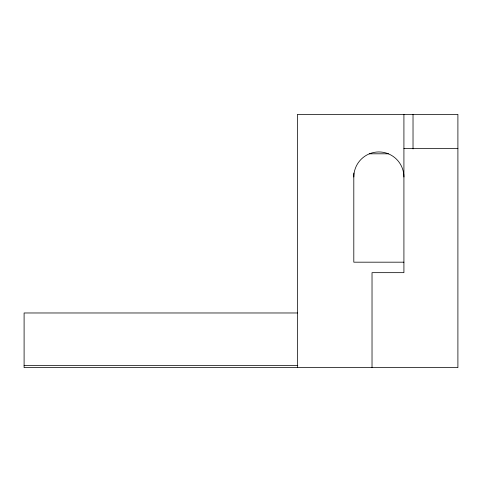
<?xml version="1.0" encoding="UTF-8"?>
<svg xmlns="http://www.w3.org/2000/svg" width="482" height="482" viewBox="0 0 482 482"><rect width="100%" height="100%" fill="white"/><g stroke="black" fill="none" stroke-linecap="round" stroke-linejoin="round"><path stroke-width="0.72" d="M403.916 148.528L457.9 148.528M369.272 153.806L388.45 153.806M403.916 262.184L353.806 262.184L353.806 173.044M297.43 312.975L24.1 312.975L24.1 367.639L457.9 367.639L457.9 114.361L297.43 114.361L297.43 367.639M24.1 365.362L297.786 365.362M413.026 114.361L413.026 148.932M403.916 114.361L403.916 272.661L372.026 272.661L372.026 367.639M353.806 176.996A25.058 25.058 0 0 1 378.864 151.944A25.058 25.058 0 0 1 403.916 176.996"/></g></svg>
